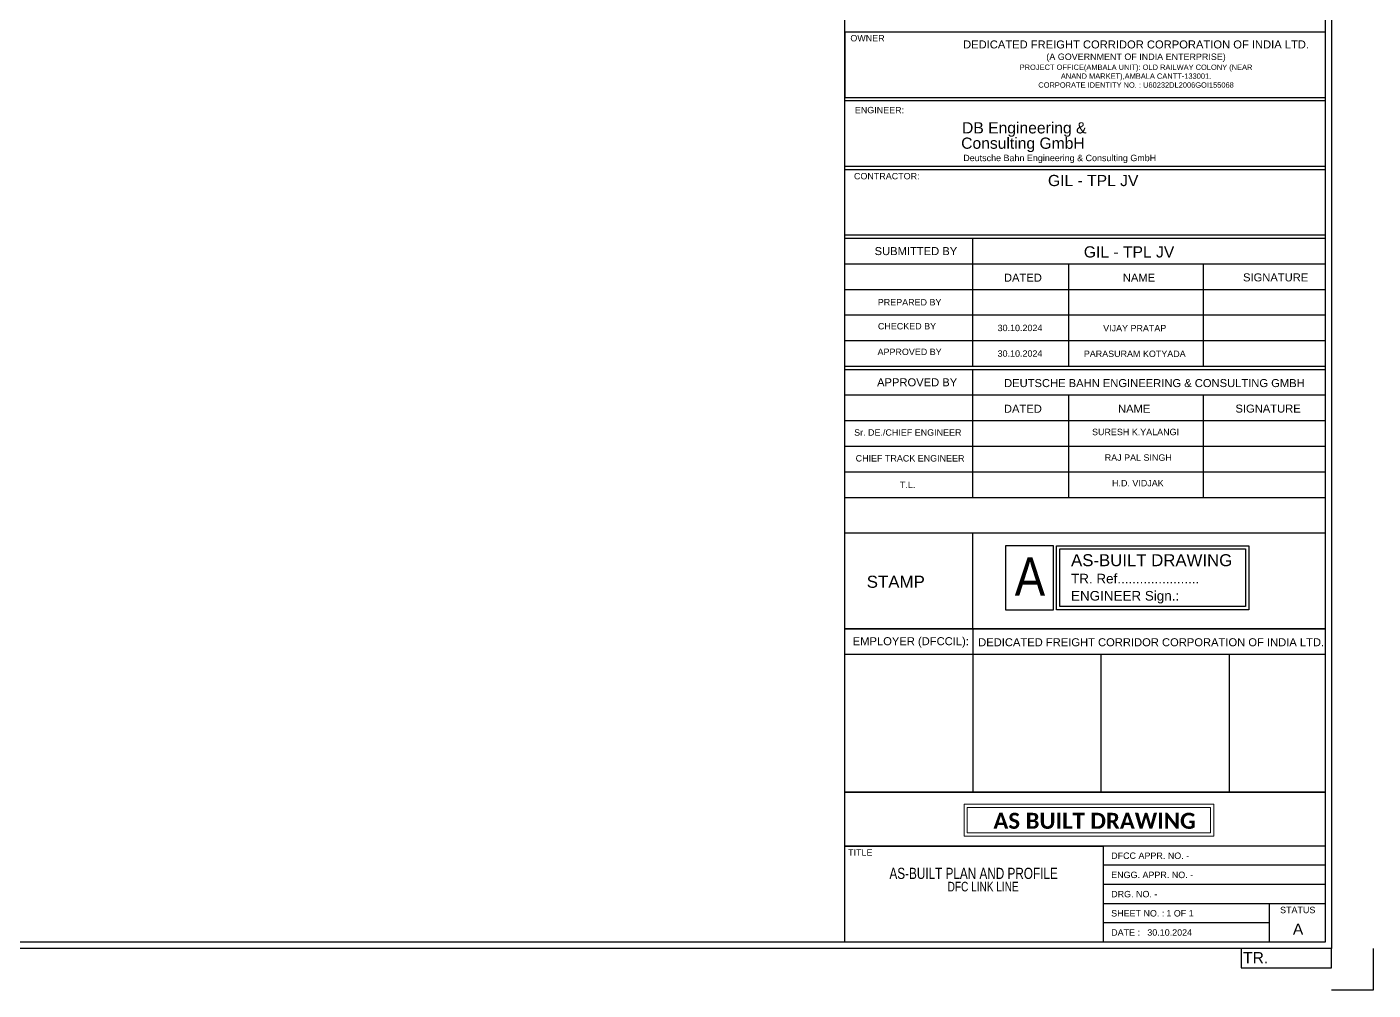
# Model space of a CAD drawing. Header units: metres. Extents: x 0 to 841, y 0 to 594.
# Drawn here: x 420.5 to 841, y 0 to 301 of the extents above; entities that cross this region are included whole.
import ezdxf
from ezdxf.enums import TextEntityAlignment as Align

# ---------------------------------------------------------------- set-up
doc = ezdxf.new("R2010")
doc.units = ezdxf.units.M
doc.header["$MEASUREMENT"] = 0
doc.linetypes.add('DASHED2', pattern=[0.375, 0.25, -0.125])
doc.layers.add('PAVERS', color=7, linetype='Continuous')
doc.layers.add('title', color=7, linetype='Continuous')
doc.styles.add('Style-Arial', font='arial.ttf')

# ---------------------------------------------------------------- blocks, each defined once
blk = doc.blocks.new('stamp')
at = {"color": 94}
for p, q in [((726.14, 134.91), (726.14, 114.91)), ((741.14, 134.91), (726.14, 134.91)), ((741.14, 114.91), (741.14, 134.91)), ((726.14, 114.91), (741.14, 114.91))]:
    blk.add_line(p, q, dxfattribs=at)
for points in [[(742.14, 134.91), (802.14, 134.91), (802.14, 114.91), (742.14, 114.91)], [(743.14, 133.91), (801.14, 133.91), (801.14, 115.91), (743.14, 115.91)]]:
    blk.add_lwpolyline(points, close=True, dxfattribs=at)
at = {"layer": 'title', "color": 94, "style": 'Style-Arial', "width": 0.85}
blk.add_text('A', height=12, dxfattribs=at).set_placement((729.06, 125.25), align=Align.MIDDLE_LEFT)
at = {"layer": 'title', "color": 94, "style": 'Style-Arial'}
for s, height, p in [('AS-BUILT DRAWING', 3.75, (746.66, 130.39)), ('TR. Ref......................', 3, (746.66, 124.64)), ('ENGINEER Sign.:', 3, (746.66, 119.27))]:
    blk.add_text(s, height=height, dxfattribs=at).set_placement(p, align=Align.MIDDLE_LEFT)

msp = doc.modelspace()

# ---------------------------------------------------------------- linework, layer by layer
at = {"color": 7}
for p, q in [((676, 257.39), (676, 277.89)), ((676, 235.89), (676, 256.39))]:
    msp.add_line(p, q, dxfattribs=at)
for p, q in [((716, 112.89), (716, 61.89)), ((756, 104.89), (756, 61.89)), ((796, 104.89), (796, 61.89)), ((676, 61.89), (826, 61.89)), ((676, 45), (756.81, 45))]:
    msp.add_line(p, q)
msp.add_lwpolyline([(676, 299.39), (676, 278.89)], dxfattribs=at)
for points in [[(676, 112.89), (826, 112.89), (826, 61.89), (676, 61.89)], [(828, 13), (799.75, 13), (799.75, 7), (828, 7)]]:
    msp.add_lwpolyline(points, close=True)
at = {"layer": 'PAVERS', "lineweight": 13}
for points in [[(713.23, 48.1), (791.23, 48.1), (791.23, 58.1), (713.23, 58.1)], [(714.23, 49.1), (790.23, 49.1), (790.23, 57.1), (714.23, 57.1)]]:
    msp.add_lwpolyline(points, close=True, dxfattribs=at)
at = {"layer": 'title'}
for points in [[(828, 13), (13, 13), (13, 581), (828, 581)], [(826, 15), (15, 15), (15, 579), (826, 579)]]:
    msp.add_lwpolyline(points, close=True, dxfattribs=at)
for points in [[(676, 15), (676, 579)], [(676, 91.17), (676, 121.17)], [(826, 45), (676, 45)], [(756.81, 15), (756.81, 45)], [(826, 39), (756.81, 39)], [(826, 33), (756.81, 33)], [(826, 27), (756.81, 27)], [(808.53, 27), (808.53, 15)], [(808.53, 21), (756.81, 21)], [(841, 13), (841, 0), (828, 0)]]:
    msp.add_lwpolyline(points, dxfattribs=at)
at = {"layer": 'title', "color": 7}
for points in [[(826, 299.39), (676, 299.39)], [(826, 299.39), (826, 153.89)], [(826, 278.89), (676, 278.89)], [(826, 277.89), (676, 277.89)], [(826, 257.39), (676, 257.39)], [(826, 256.39), (676, 256.39)], [(826, 235.89), (676, 235.89)], [(826, 234.89), (676, 234.89)], [(676, 194.89), (676, 234.89)], [(716, 194.89), (716, 234.89)], [(826, 226.89), (676, 226.89)], [(746, 194.89), (746, 226.89)], [(788.02, 194.89), (788.02, 226.89)], [(826, 218.89), (676, 218.89)], [(746, 194.89), (746, 218.89)], [(826, 210.89), (676, 210.89)], [(826, 202.89), (676, 202.89)], [(826, 194.89), (676, 194.89)], [(826, 193.89), (676, 193.89)], [(676, 153.89), (676, 193.89)], [(716, 153.89), (716, 193.89)], [(826, 185.89), (676, 185.89)], [(746, 153.89), (746, 185.89)], [(788.02, 153.89), (788.02, 185.89)], [(826, 177.89), (676, 177.89)], [(826, 169.89), (676, 169.89)], [(826, 161.89), (676, 161.89)], [(826, 153.89), (676, 153.89)], [(716, 112.89), (716, 142.89)], [(826, 104.89), (676, 104.89)]]:
    msp.add_lwpolyline(points, dxfattribs=at)
msp.add_lwpolyline([(676, 142.89), (826, 142.89), (826, 112.89), (676, 112.89)], close=True, dxfattribs=at)

# ---------------------------------------------------------------- block references
msp.add_blockref('stamp', (0, 3.97))

# ---------------------------------------------------------------- texts
at = {"insert": (800.37, 11.88), "char_height": 3.5, "attachment_point": 1, "style": 'Style-Arial'}
msp.add_mtext_dynamic_manual_height_columns('TR.', width=30.074, gutter_width=66.52, heights=[0], dxfattribs=at)
at = {"layer": 'PAVERS', "linetype": 'DASHED2', "lineweight": 13, "insert": (722.4, 55.41), "char_height": 5, "attachment_point": 1, "style": 'Style-Arial'}
msp.add_mtext_dynamic_manual_height_columns('{\\fCalibri|b1|i0|c0|p34;\\C7;AS BUILT DRAWING}', width=68.6397, gutter_width=1.25, heights=[0], dxfattribs=at)
at = {"layer": 'title', "color": 7, "style": 'Style-Arial'}
for s, p in [('OWNER', (677.72, 296.51)), ('ENGINEER:', (679.12, 274.04)), ('CONTRACTOR:', (678.85, 253.39))]:
    msp.add_text(s, height=2, dxfattribs=at).set_placement(p)
for s, height, p in [('DEDICATED FREIGHT CORRIDOR CORPORATION OF INDIA LTD.', 2.5, (766.96, 294.3)), ('(A GOVERNMENT OF INDIA ENTERPRISE)', 2, (766.96, 290.71))]:
    msp.add_text(s, height=height, dxfattribs=at).set_placement(p, align=Align.CENTER)
for s, p in [('DB Engineering &', (732.04, 269.49)), ('Consulting GmbH', (731.63, 264.69))]:
    msp.add_text(s, height=3.5, dxfattribs=at).set_placement(p, align=Align.MIDDLE_CENTER)
at = {"layer": 'title', "style": 'Style-Arial'}
for s, height, p in [('GIL - TPL JV', 3.5, (753.57, 253.02)), ('VIJAY PRATAP', 2, (766.55, 206.87)), ('PARASURAM KOTYADA', 2, (766.55, 198.87))]:
    msp.add_text(s, height=height, dxfattribs=at).set_placement(p, align=Align.MIDDLE_CENTER)
at = {"layer": 'title', "color": 7, "style": 'Style-Arial'}
for s, height, p in [('SUBMITTED BY', 2.5, (685.29, 230.96)), ('GIL - TPL JV', 3.5, (750.65, 230.71)), ('DATED', 2.5, (725.7, 222.66)), ('NAME', 2.5, (762.83, 222.66)), ('SIGNATURE', 2.5, (800.38, 222.74)), ('PREPARED BY', 2, (686.29, 214.97)), ('CHECKED BY', 2, (686.33, 207.48)), ('APPROVED BY', 2, (686.21, 199.47)), ('APPROVED BY', 2.5, (686.06, 189.96)), ('DEUTSCHE BAHN ENGINEERING & CONSULTING GMBH ', 2.5, (725.74, 189.71)), ('DATED', 2.5, (725.7, 181.69)), ('NAME', 2.5, (761.33, 181.69)), ('SIGNATURE', 2.5, (798.01, 181.74)), ('SURESH K.YALANGI', 2, (753.21, 174.43)), ('RAJ PAL SINGH', 2, (757.18, 166.43)), ('T.L.', 2, (693.21, 157.9)), ('H.D. VIDJAK', 2, (759.45, 158.43)), ('STAMP', 3.771, (682.83, 127.62)), ('EMPLOYER (DFCCIL):', 2.5, (678.46, 109.04)), ('DEDICATED FREIGHT CORRIDOR CORPORATION OF INDIA LTD.', 2.5, (717.64, 108.71))]:
    msp.add_text(s, height=height, dxfattribs=at).set_placement(p, align=Align.MIDDLE_LEFT)
at = {"layer": 'title', "style": 'Style-Arial'}
for s, height, p in [('30.10.2024', 2, (723.72, 206.94)), ('30.10.2024', 2, (723.72, 198.94)), ('DFCC APPR. NO. -', 2, (759.19, 42)), ('ENGG. APPR. NO. -', 2, (759.19, 36)), ('DRG. NO. -', 2, (759.19, 30)), ('STATUS  ', 2, (811.95, 25.04)), ('SHEET NO. :', 2, (759.19, 24)), ('1 OF 1', 2, (776.42, 24)), ('DATE :', 2, (759.19, 18)), ('30.10.2024', 2, (770.48, 18)), ('A', 3.5, (815.94, 19.04))]:
    msp.add_text(s, height=height, dxfattribs=at).set_placement(p, align=Align.MIDDLE_LEFT)
msp.add_text('TITLE', height=2, dxfattribs=at).set_placement((677, 42))
at = {"layer": 'title', "color": 7, "style": 'Style-Arial', "width": 0.75}
msp.add_text('AS-BUILT PLAN AND PROFILE', height=3.5, dxfattribs=at).set_placement((689.93, 34.73))
at = {"layer": 'title', "color": 190, "style": 'Style-Arial', "width": 0.75}
msp.add_text('DFC LINK LINE', height=3, dxfattribs=at).set_placement((708.11, 30.84))
at = {"layer": 'title', "color": 7, "style": 'Style-Arial'}
for s, insert, char_height, width, attachment_point in [('{\\H0.83333x;\\P\\H0.8x;\\PPROJECT OFFICE(AMBALA UNIT): OLD RAILWAY COLONY (NEAR\\PANAND MARKET),AMBALA CANTT-133001.\\PCORPORATE IDENTITY NO. : U60232DL2006GOI155068}', (766.96, 288.76), 2.5, 137.556, 5), ('Deutsche Bahn Engineering & Consulting GmbH ', (712.99, 261.07), 2, 76.2923, 1), ('Sr. DE./CHIEF ENGINEER ', (678.9, 175.27), 2, 39.3746, 1), ('CHIEF TRACK ENGINEER ', (679.37, 167.2), 2, 38.9011, 1)]:
    msp.add_mtext(s, dxfattribs=dict(at, insert=insert, char_height=char_height, width=width, attachment_point=attachment_point))

doc.saveas('drawing.dxf')
